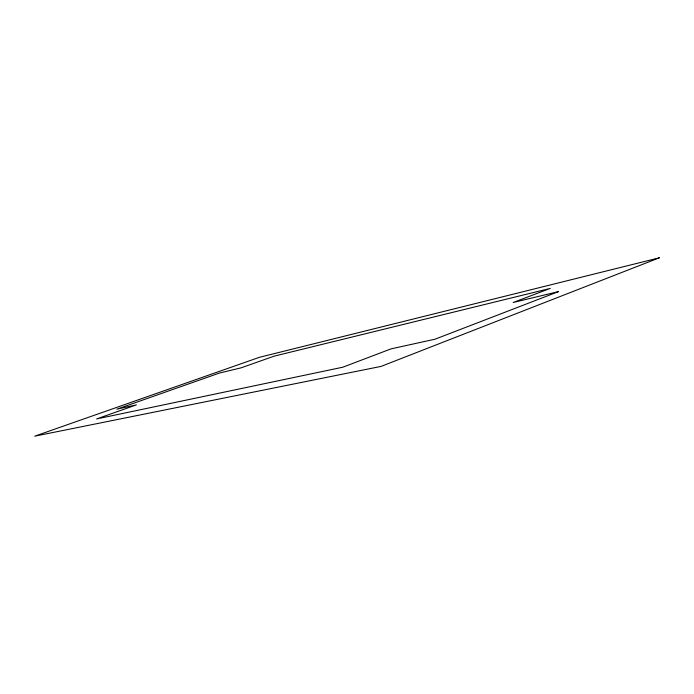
<?xml version="1.0" encoding="UTF-8"?>
<svg xmlns="http://www.w3.org/2000/svg" width="694" height="694" viewBox="0 0 694 694"><rect width="100%" height="100%" fill="white"/><g stroke="black" fill="none" stroke-linecap="round" stroke-linejoin="round"><path stroke-width="1.04" d="M659.3 257.821L381.058 366.397L34.7 436.179L259.417 357.315L659.3 257.821M558.531 291.601L435.017 339.201L391.095 348.856L342.749 367.221L96.613 418.95L136.44 404.862L116.835 409.174L219.469 373.042L241.078 367.846L274.121 356.161L550.281 288.4L513.152 302.497L558.531 291.601"/></g></svg>
